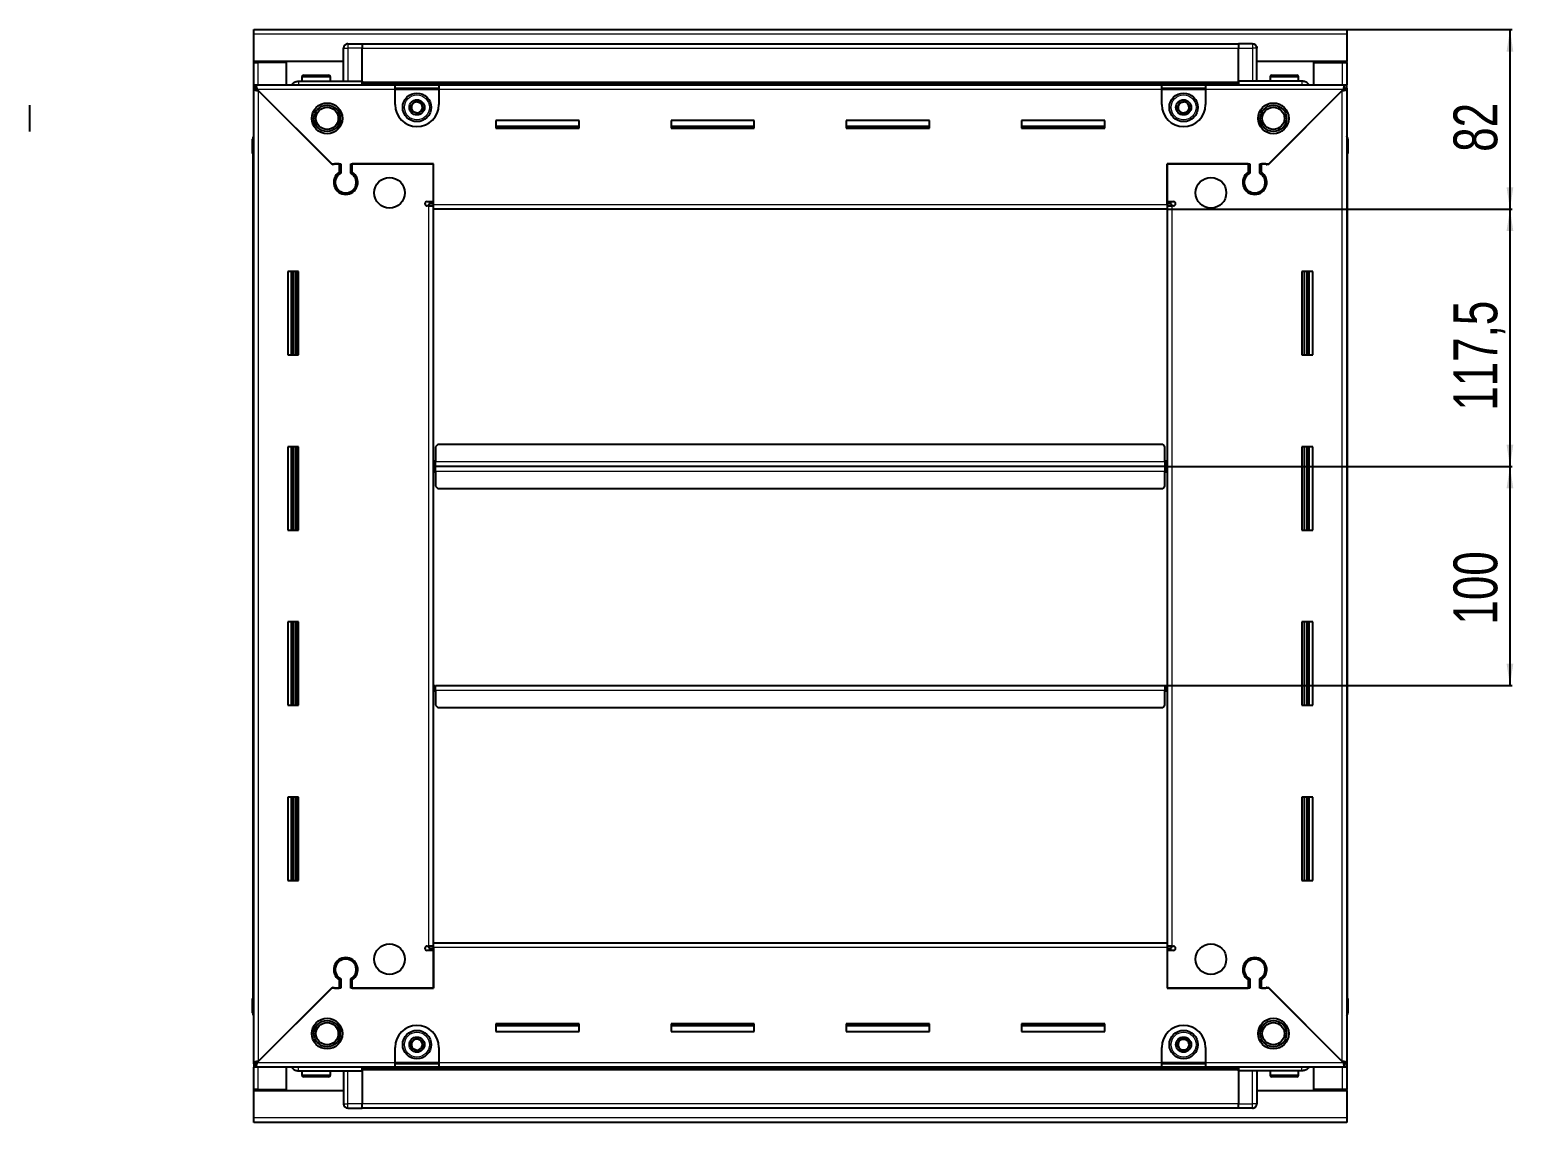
# Model space of a CAD drawing. Header units: millimetres. Extents: x 927 to 3943, y -869 to 1543.
# Drawn here: x 3266 to 3943, y 899 to 1398 of the extents above; entities that cross this region are included whole.
import ezdxf

# ---------------------------------------------------------------- set-up
doc = ezdxf.new("R2010")
doc.units = ezdxf.units.MM
doc.layers.add('FORMAT', color=7, linetype='Continuous')
doc.styles.add('SLDTEXTSTYLE0', font='TXT', dxfattribs={"width": 0.75})
doc.dimstyles.new('SLDDIMSTYLE0', dxfattribs={"dimtxt": 20, "dimasz": 10, "dimexe": 0, "dimexo": 0.0625, "dimgap": 5, "dimtad": 2, "dimdec": 1, "dimrnd": 1e-09, "dimzin": 12, "dimdsep": 46, "dimtxsty": 'SLDTEXTSTYLE0', "dimsah": 1, "dimcen": 0.09, "dimadec": 0, "dimazin": 3, "dimtfac": 1, "dimtofl": 0, "dimtmove": 0, "dimatfit": 3, "dimfxl": 0, "dimfrac": 2, "dimtolj": 1, "dimtzin": 12, "dimarcsym": 0})

# ---------------------------------------------------------------- blocks, each defined once
blk = doc.blocks.new('_D_5')
at = {"layer": 'FORMAT'}
for p, q in [((3867.37, 1397.66), (3942.86, 1397.66)), ((3941.86, 1397.66), (3941.86, 1315.66)), ((3785.37, 1315.66), (3942.86, 1315.66))]:
    blk.add_line(p, q, dxfattribs=at)
for points in [[(3941.86, 1397.66), (3940.32, 1387.66), (3943.4, 1387.66)], [(3941.86, 1315.66), (3943.4, 1325.66), (3940.32, 1325.66)]]:
    blk.add_solid(points, dxfattribs=at)
at = {"layer": 'FORMAT', "insert": (3916.08, 1341.88), "char_height": 20, "attachment_point": 1, "rotation": 90, "style": 'SLDTEXTSTYLE0'}
blk.add_mtext('82', dxfattribs=at)
blk = doc.blocks.new('_D_6')
at = {"layer": 'FORMAT'}
for p, q in [((3785.37, 1315.66), (3942.86, 1315.66)), ((3941.86, 1315.66), (3941.86, 1198.16)), ((3784.37, 1198.16), (3942.86, 1198.16))]:
    blk.add_line(p, q, dxfattribs=at)
for points in [[(3941.86, 1315.66), (3940.32, 1305.66), (3943.4, 1305.66)], [(3941.86, 1198.16), (3943.4, 1208.16), (3940.32, 1208.16)]]:
    blk.add_solid(points, dxfattribs=at)
at = {"layer": 'FORMAT', "insert": (3916.08, 1223.66), "char_height": 20, "attachment_point": 1, "rotation": 90, "style": 'SLDTEXTSTYLE0'}
blk.add_mtext('117,5', dxfattribs=at)
blk = doc.blocks.new('_D_7')
at = {"layer": 'FORMAT'}
for p, q in [((3784.37, 1198.16), (3942.86, 1198.16)), ((3941.86, 1198.16), (3941.86, 1098.16)), ((3784.37, 1098.16), (3942.86, 1098.16))]:
    blk.add_line(p, q, dxfattribs=at)
for points in [[(3941.86, 1198.16), (3940.32, 1188.16), (3943.4, 1188.16)], [(3941.86, 1098.16), (3943.4, 1108.16), (3940.32, 1108.16)]]:
    blk.add_solid(points, dxfattribs=at)
at = {"layer": 'FORMAT', "insert": (3916.08, 1125.99), "char_height": 20, "attachment_point": 1, "rotation": 90, "style": 'SLDTEXTSTYLE0'}
blk.add_mtext('100', dxfattribs=at)

msp = doc.modelspace()

# ---------------------------------------------------------------- linework, layer by layer
at = {"color": 7, "linetype": 'Continuous', "lineweight": 25}
for p, q in [((3368.36, 1395.56), (3368.36, 1397.66)), ((3368.36, 1397.66), (3867.36, 1397.66)), ((3368.36, 1383.16), (3368.36, 1395.56)), ((3867.36, 1397.66), (3867.36, 1395.56)), ((3867.36, 1395.56), (3867.36, 1383.16)), ((3409.36, 1374.16), (3409.36, 1389.16)), ((3410.04, 1390.66), (3410.04, 1390.66)), ((3411.36, 1391.16), (3417.86, 1391.16)), ((3411.36, 1391.16), (3417.86, 1391.16)), ((3417.86, 1391.16), (3417.86, 1391.16)), ((3417.86, 1391.16), (3417.86, 1391.16)), ((3417.86, 1391.16), (3417.86, 1389.16)), ((3817.86, 1391.01), (3417.86, 1391.01)), ((3417.86, 1374.16), (3417.86, 1389.16)), ((3817.86, 1391.16), (3817.86, 1391.16)), ((3824.36, 1391.16), (3817.86, 1391.16)), ((3824.36, 1391.16), (3817.86, 1391.16)), ((3817.86, 1391.16), (3817.86, 1389.16)), ((3817.86, 1374.16), (3817.86, 1389.16)), ((3826.36, 1389.16), (3826.36, 1389.16)), ((3826.36, 1374.16), (3826.36, 1389.16)), ((3409.36, 1383.16), (3368.36, 1383.16)), ((3368.36, 1382.66), (3368.36, 1383.16)), ((3368.36, 1382.66), (3370.46, 1382.66)), ((3368.36, 1372.41), (3368.36, 1382.66)), ((3369.86, 1382.66), (3369.86, 1383.16)), ((3383.36, 1382.66), (3370.46, 1382.66)), ((3383.36, 1372.41), (3383.36, 1382.66)), ((3867.36, 1383.16), (3826.36, 1383.16)), ((3852.36, 1372.41), (3852.36, 1382.66)), ((3852.36, 1382.66), (3865.26, 1382.66)), ((3865.26, 1382.66), (3867.36, 1382.66)), ((3865.86, 1382.66), (3865.86, 1383.16)), ((3867.36, 1382.66), (3867.36, 1383.16)), ((3867.36, 1382.66), (3867.36, 1372.41)), ((3390.36, 1376.06), (3390.36, 1374.16)), ((3391.16, 1376.86), (3402.56, 1376.86)), ((3403.36, 1374.16), (3403.36, 1376.06)), ((3832.36, 1376.06), (3832.36, 1374.16)), ((3833.16, 1376.86), (3844.56, 1376.86)), ((3845.36, 1374.16), (3845.36, 1376.06)), ((3368.36, 1370.91), (3368.36, 1372.41)), ((3368.36, 1372.41), (3369.36, 1372.41)), ((3368.36, 1370.41), (3368.36, 1370.91)), ((3368.36, 1370.91), (3369.36, 1370.91)), ((3368.36, 925.91), (3368.36, 1370.41)), ((3369.86, 1370.41), (3368.36, 1370.41)), ((3369.36, 1370.91), (3369.36, 1372.41)), ((3369.36, 1372.41), (3432.86, 1372.41)), ((3369.96, 1370.31), (3403.86, 1336.41)), ((3404.56, 1335.71), (3370.46, 1369.81)), ((3388.86, 1374.16), (3417.86, 1374.16)), ((3417.79, 1372.41), (3417.86, 1374.13)), ((3417.86, 1374.16), (3417.86, 1373.66)), ((3417.86, 1373.01), (3817.86, 1373.01)), ((3432.86, 1370.31), (3432.86, 1372.41)), ((3432.86, 1372.41), (3452.86, 1372.41)), ((3432.86, 1370.91), (3452.86, 1370.91)), ((3432.86, 1363.41), (3432.86, 1370.31)), ((3452.86, 1372.41), (3782.86, 1372.41)), ((3452.86, 1372.41), (3452.86, 1370.31)), ((3452.86, 1370.31), (3452.86, 1363.41)), ((3782.86, 1370.31), (3782.86, 1372.41)), ((3782.86, 1372.41), (3802.86, 1372.41)), ((3782.86, 1370.91), (3802.86, 1370.91)), ((3782.86, 1363.41), (3782.86, 1370.31)), ((3802.86, 1372.41), (3866.36, 1372.41)), ((3802.86, 1372.41), (3802.86, 1370.31)), ((3802.86, 1370.31), (3802.86, 1363.41)), ((3817.86, 1374.16), (3817.86, 1373.66)), ((3846.86, 1374.16), (3817.86, 1374.16)), ((3817.86, 1374.13), (3817.94, 1372.41)), ((3865.26, 1369.81), (3831.16, 1335.71)), ((3831.86, 1336.41), (3865.76, 1370.31)), ((3865.86, 1370.41), (3867.36, 1370.41)), ((3866.36, 1370.91), (3866.36, 1372.41)), ((3866.36, 1372.41), (3867.36, 1372.41)), ((3866.36, 1370.91), (3867.36, 1370.91)), ((3867.36, 1370.91), (3867.36, 1372.41)), ((3867.36, 1370.91), (3867.36, 1370.41)), ((3867.36, 1370.41), (3867.36, 925.91)), ((3266.07, 1351.16), (3266.07, 1363.16)), ((3516.86, 1356.16), (3478.86, 1356.16)), ((3478.86, 1356.16), (3478.86, 1352.66)), ((3516.86, 1352.66), (3516.86, 1356.16)), ((3596.86, 1356.16), (3558.86, 1356.16)), ((3558.86, 1356.16), (3558.86, 1352.66)), ((3596.86, 1352.66), (3596.86, 1356.16)), ((3676.86, 1356.16), (3638.86, 1356.16)), ((3638.86, 1356.16), (3638.86, 1352.66)), ((3676.86, 1352.66), (3676.86, 1356.16)), ((3756.86, 1356.16), (3718.86, 1356.16)), ((3718.86, 1356.16), (3718.86, 1352.66)), ((3756.86, 1352.66), (3756.86, 1356.16)), ((3516.86, 1353.41), (3478.86, 1353.41)), ((3478.86, 1352.66), (3516.86, 1352.66)), ((3596.86, 1353.41), (3558.86, 1353.41)), ((3558.86, 1352.66), (3596.86, 1352.66)), ((3676.86, 1353.41), (3638.86, 1353.41)), ((3638.86, 1352.66), (3676.86, 1352.66)), ((3756.86, 1353.41), (3718.86, 1353.41)), ((3718.86, 1352.66), (3756.86, 1352.66)), ((3867.36, 1348.98), (3867.36, 1348.98)), ((3367.86, 1347.66), (3367.86, 1341.16)), ((3367.86, 1341.16), (3367.86, 1347.66)), ((3367.86, 1341.16), (3367.86, 1341.16)), ((3368.36, 1341.16), (3367.86, 1341.16)), ((3368.01, 1341.16), (3368.01, 955.16)), ((3867.36, 1341.16), (3867.86, 1341.16)), ((3867.71, 955.16), (3867.71, 1341.16)), ((3867.86, 1347.66), (3867.86, 1341.16)), ((3867.86, 1341.16), (3867.86, 1347.66)), ((3867.86, 1341.16), (3867.86, 1341.16)), ((3867.86, 1341.16), (3867.86, 1341.16)), ((3403.86, 1336.41), (3408.06, 1336.41)), ((3405.26, 1336.41), (3404.56, 1335.71)), ((3407.36, 1336.41), (3405.26, 1336.41)), ((3407.36, 1336.41), (3407.36, 1332.52)), ((3408.06, 1336.41), (3408.06, 1332.12)), ((3412.66, 1336.41), (3450.36, 1336.41)), ((3412.66, 1332.12), (3412.66, 1336.41)), ((3413.36, 1332.52), (3413.36, 1336.41)), ((3450.36, 1336.41), (3413.36, 1336.41)), ((3450.36, 1317.76), (3450.36, 1336.41)), ((3450.36, 1319.16), (3450.36, 1336.41)), ((3785.36, 1336.41), (3823.06, 1336.41)), ((3785.36, 1317.76), (3785.36, 1336.41)), ((3785.36, 1336.41), (3785.36, 1319.16)), ((3822.36, 1336.41), (3785.36, 1336.41)), ((3822.36, 1336.41), (3822.36, 1332.52)), ((3823.06, 1336.41), (3823.06, 1332.12)), ((3827.66, 1336.41), (3831.86, 1336.41)), ((3827.66, 1332.12), (3827.66, 1336.41)), ((3830.46, 1336.41), (3828.36, 1336.41)), ((3828.36, 1332.52), (3828.36, 1336.41)), ((3831.16, 1335.71), (3830.46, 1336.41)), ((3408.36, 1323.55), (3408.36, 1322.79)), ((3827.36, 1323.55), (3827.36, 1322.79)), ((3447.51, 1319.16), (3450.36, 1319.16)), ((3448.26, 1317.16), (3447.51, 1317.16)), ((3448.26, 1317.16), (3450.36, 1317.16)), ((3450.36, 1318.16), (3448.36, 1318.16)), ((3448.36, 1318.16), (3448.36, 1317.16)), ((3450.36, 1315.66), (3450.36, 1317.76)), ((3785.36, 1315.66), (3450.36, 1315.66)), ((3450.36, 980.66), (3450.36, 1315.66)), ((3785.36, 1319.16), (3788.21, 1319.16)), ((3787.36, 1318.16), (3785.36, 1318.16)), ((3785.36, 1317.76), (3785.36, 1315.66)), ((3785.36, 1317.16), (3787.46, 1317.16)), ((3785.36, 1315.66), (3785.36, 980.66)), ((3787.36, 1317.16), (3787.36, 1318.16)), ((3788.21, 1317.16), (3787.46, 1317.16)), ((3388.86, 1287.16), (3383.86, 1287.16)), ((3383.86, 1287.16), (3383.86, 1249.16)), ((3386.01, 1249.16), (3386.01, 1287.16)), ((3387.8, 1249.16), (3387.8, 1287.16)), ((3387.84, 1249.16), (3387.84, 1287.16)), ((3388.86, 1249.16), (3388.86, 1287.16)), ((3846.86, 1287.16), (3846.86, 1249.16)), ((3851.86, 1287.16), (3846.86, 1287.16)), ((3847.88, 1287.16), (3847.88, 1249.16)), ((3847.92, 1287.16), (3847.92, 1249.16)), ((3849.71, 1287.16), (3849.71, 1249.16)), ((3851.86, 1249.16), (3851.86, 1287.16)), ((3383.86, 1249.16), (3388.86, 1249.16)), ((3846.86, 1249.16), (3851.86, 1249.16)), ((3388.86, 1207.16), (3383.86, 1207.16)), ((3383.86, 1207.16), (3383.86, 1169.16)), ((3386.01, 1169.16), (3386.01, 1207.16)), ((3387.8, 1169.16), (3387.8, 1207.16)), ((3387.84, 1169.16), (3387.84, 1207.16)), ((3388.86, 1169.16), (3388.86, 1207.16)), ((3452.36, 1208.16), (3451.36, 1207.16)), ((3451.36, 1207.16), (3451.36, 1200.26)), ((3783.36, 1208.16), (3452.36, 1208.16)), ((3784.36, 1207.16), (3783.36, 1208.16)), ((3784.36, 1200.26), (3784.36, 1207.16)), ((3846.86, 1207.16), (3846.86, 1169.16)), ((3851.86, 1207.16), (3846.86, 1207.16)), ((3847.88, 1207.16), (3847.88, 1169.16)), ((3847.92, 1207.16), (3847.92, 1169.16)), ((3849.71, 1207.16), (3849.71, 1169.16)), ((3851.86, 1169.16), (3851.86, 1207.16)), ((3451.36, 1201.01), (3451.11, 1201.01)), ((3451.11, 1201.01), (3451.11, 1198.16)), ((3451.36, 1198.16), (3451.36, 1200.26)), ((3784.61, 1201.01), (3784.36, 1201.01)), ((3784.36, 1200.26), (3784.36, 1198.16)), ((3784.61, 1198.16), (3784.61, 1201.01)), ((3451.11, 1198.16), (3450.36, 1198.16)), ((3451.11, 1198.16), (3451.11, 1195.31)), ((3451.11, 1195.31), (3451.36, 1195.31)), ((3784.36, 1198.16), (3451.36, 1198.16)), ((3451.36, 1196.06), (3451.36, 1198.16)), ((3451.36, 1196.06), (3451.36, 1189.16)), ((3784.36, 1198.16), (3784.36, 1196.06)), ((3784.36, 1189.16), (3784.36, 1196.06)), ((3784.36, 1195.31), (3784.61, 1195.31)), ((3785.36, 1198.16), (3784.61, 1198.16)), ((3784.61, 1195.31), (3784.61, 1198.16)), ((3451.36, 1189.16), (3452.36, 1188.16)), ((3452.36, 1188.16), (3783.36, 1188.16)), ((3783.36, 1188.16), (3784.36, 1189.16)), ((3383.86, 1169.16), (3388.86, 1169.16)), ((3846.86, 1169.16), (3851.86, 1169.16)), ((3388.86, 1127.16), (3383.86, 1127.16)), ((3383.86, 1127.16), (3383.86, 1089.16)), ((3386.01, 1089.16), (3386.01, 1127.16)), ((3387.8, 1089.16), (3387.8, 1127.16)), ((3387.84, 1089.16), (3387.84, 1127.16)), ((3388.86, 1089.16), (3388.86, 1127.16)), ((3846.86, 1127.16), (3846.86, 1089.16)), ((3851.86, 1127.16), (3846.86, 1127.16)), ((3847.88, 1127.16), (3847.88, 1089.16)), ((3847.92, 1127.16), (3847.92, 1089.16)), ((3849.71, 1127.16), (3849.71, 1089.16)), ((3851.86, 1089.16), (3851.86, 1127.16)), ((3450.36, 1098.16), (3451.11, 1098.16)), ((3451.11, 1098.16), (3451.11, 1095.31)), ((3451.36, 1098.16), (3784.36, 1098.16)), ((3451.36, 1096.06), (3451.36, 1098.16)), ((3784.36, 1098.16), (3784.36, 1096.06)), ((3784.61, 1095.31), (3784.61, 1098.16)), ((3784.61, 1098.16), (3785.36, 1098.16)), ((3451.11, 1095.31), (3451.36, 1095.31)), ((3451.36, 1096.06), (3451.36, 1089.16)), ((3784.36, 1089.16), (3784.36, 1096.06)), ((3784.36, 1095.31), (3784.61, 1095.31)), ((3383.86, 1089.16), (3388.86, 1089.16)), ((3451.36, 1089.16), (3452.36, 1088.16)), ((3452.36, 1088.16), (3783.36, 1088.16)), ((3783.36, 1088.16), (3784.36, 1089.16)), ((3846.86, 1089.16), (3851.86, 1089.16)), ((3388.86, 1047.16), (3383.86, 1047.16)), ((3383.86, 1047.16), (3383.86, 1009.16)), ((3386.01, 1009.16), (3386.01, 1047.16)), ((3387.8, 1009.16), (3387.8, 1047.16)), ((3387.84, 1009.16), (3387.84, 1047.16)), ((3388.86, 1009.16), (3388.86, 1047.16)), ((3846.86, 1047.16), (3846.86, 1009.16)), ((3851.86, 1047.16), (3846.86, 1047.16)), ((3847.88, 1047.16), (3847.88, 1009.16)), ((3847.92, 1047.16), (3847.92, 1009.16)), ((3849.71, 1047.16), (3849.71, 1009.16)), ((3851.86, 1009.16), (3851.86, 1047.16)), ((3383.86, 1009.16), (3388.86, 1009.16)), ((3846.86, 1009.16), (3851.86, 1009.16)), ((3447.51, 979.16), (3448.26, 979.16)), ((3450.36, 977.16), (3447.51, 977.16)), ((3450.36, 979.16), (3448.26, 979.16)), ((3448.36, 979.16), (3448.36, 978.16)), ((3448.36, 978.16), (3450.36, 978.16)), ((3450.36, 978.56), (3450.36, 980.66)), ((3450.36, 980.66), (3785.36, 980.66)), ((3450.36, 978.56), (3450.36, 959.91)), ((3450.36, 959.91), (3450.36, 977.16)), ((3785.36, 980.66), (3785.36, 978.56)), ((3787.46, 979.16), (3785.36, 979.16)), ((3785.36, 978.56), (3785.36, 959.91)), ((3785.36, 978.16), (3787.36, 978.16)), ((3785.36, 977.16), (3785.36, 959.91)), ((3788.21, 977.16), (3785.36, 977.16)), ((3787.36, 978.16), (3787.36, 979.16)), ((3787.46, 979.16), (3788.21, 979.16)), ((3408.36, 973.53), (3408.36, 972.77)), ((3827.36, 973.53), (3827.36, 972.77)), ((3407.36, 963.8), (3407.36, 959.91)), ((3408.06, 964.2), (3408.06, 959.91)), ((3412.66, 959.91), (3412.66, 964.2)), ((3413.36, 959.91), (3413.36, 963.8)), ((3822.36, 963.8), (3822.36, 959.91)), ((3823.06, 964.2), (3823.06, 959.91)), ((3827.66, 959.91), (3827.66, 964.2)), ((3828.36, 959.91), (3828.36, 963.8)), ((3367.86, 948.66), (3367.86, 955.16)), ((3367.86, 955.16), (3367.86, 955.16)), ((3367.86, 955.16), (3367.86, 955.16)), ((3367.86, 955.16), (3367.86, 948.66)), ((3368.36, 955.16), (3367.86, 955.16)), ((3403.86, 959.91), (3369.96, 926.01)), ((3370.46, 926.51), (3404.56, 960.61)), ((3408.06, 959.91), (3403.86, 959.91)), ((3404.56, 960.61), (3405.26, 959.91)), ((3405.26, 959.91), (3407.36, 959.91)), ((3450.36, 959.91), (3412.66, 959.91)), ((3413.36, 959.91), (3450.36, 959.91)), ((3823.06, 959.91), (3785.36, 959.91)), ((3785.36, 959.91), (3822.36, 959.91)), ((3831.86, 959.91), (3827.66, 959.91)), ((3828.36, 959.91), (3830.46, 959.91)), ((3830.46, 959.91), (3831.16, 960.61)), ((3831.16, 960.61), (3865.26, 926.51)), ((3865.76, 926.01), (3831.86, 959.91)), ((3867.36, 955.16), (3867.86, 955.16)), ((3867.86, 955.16), (3867.86, 955.16)), ((3867.86, 948.66), (3867.86, 955.16)), ((3867.86, 955.16), (3867.86, 948.66)), ((3368.36, 947.34), (3368.36, 947.34)), ((3516.86, 943.66), (3478.86, 943.66)), ((3478.86, 943.66), (3478.86, 940.16)), ((3478.86, 942.91), (3516.86, 942.91)), ((3516.86, 940.16), (3516.86, 943.66)), ((3596.86, 943.66), (3558.86, 943.66)), ((3558.86, 943.66), (3558.86, 940.16)), ((3558.86, 942.91), (3596.86, 942.91)), ((3596.86, 940.16), (3596.86, 943.66)), ((3676.86, 943.66), (3638.86, 943.66)), ((3638.86, 943.66), (3638.86, 940.16)), ((3638.86, 942.91), (3676.86, 942.91)), ((3676.86, 940.16), (3676.86, 943.66)), ((3756.86, 943.66), (3718.86, 943.66)), ((3718.86, 943.66), (3718.86, 940.16)), ((3718.86, 942.91), (3756.86, 942.91)), ((3756.86, 940.16), (3756.86, 943.66)), ((3478.86, 940.16), (3516.86, 940.16)), ((3558.86, 940.16), (3596.86, 940.16)), ((3638.86, 940.16), (3676.86, 940.16)), ((3718.86, 940.16), (3756.86, 940.16)), ((3432.86, 926.01), (3432.86, 932.91)), ((3452.86, 932.91), (3452.86, 926.01)), ((3782.86, 926.01), (3782.86, 932.91)), ((3802.86, 932.91), (3802.86, 926.01)), ((3368.36, 925.41), (3368.36, 925.91)), ((3369.86, 925.91), (3368.36, 925.91)), ((3368.36, 925.41), (3368.36, 923.91)), ((3369.36, 925.41), (3368.36, 925.41)), ((3368.36, 913.66), (3368.36, 923.91)), ((3369.36, 923.91), (3368.36, 923.91)), ((3369.36, 925.41), (3369.36, 923.91)), ((3432.86, 923.91), (3369.36, 923.91)), ((3383.36, 913.66), (3383.36, 923.91)), ((3388.86, 922.16), (3417.86, 922.16)), ((3390.36, 922.16), (3390.36, 920.26)), ((3403.36, 920.26), (3403.36, 922.16)), ((3409.36, 922.16), (3409.36, 907.16)), ((3417.86, 922.19), (3417.79, 923.91)), ((3817.86, 923.31), (3417.86, 923.31)), ((3417.86, 922.16), (3417.86, 922.66)), ((3417.86, 922.16), (3417.86, 907.16)), ((3432.86, 923.91), (3432.86, 926.01)), ((3452.86, 925.41), (3432.86, 925.41)), ((3452.86, 923.91), (3432.86, 923.91)), ((3452.86, 926.01), (3452.86, 923.91)), ((3782.86, 923.91), (3452.86, 923.91)), ((3782.86, 923.91), (3782.86, 926.01)), ((3802.86, 925.41), (3782.86, 925.41)), ((3802.86, 923.91), (3782.86, 923.91)), ((3802.86, 926.01), (3802.86, 923.91)), ((3866.36, 923.91), (3802.86, 923.91)), ((3817.94, 923.91), (3817.86, 922.19)), ((3817.86, 922.16), (3817.86, 922.66)), ((3846.86, 922.16), (3817.86, 922.16)), ((3817.86, 922.16), (3817.86, 907.16)), ((3826.36, 922.16), (3826.36, 907.16)), ((3832.36, 922.16), (3832.36, 920.26)), ((3845.36, 920.26), (3845.36, 922.16)), ((3852.36, 913.66), (3852.36, 923.91)), ((3865.86, 925.91), (3867.36, 925.91)), ((3866.36, 925.41), (3866.36, 923.91)), ((3867.36, 925.41), (3866.36, 925.41)), ((3867.36, 923.91), (3866.36, 923.91)), ((3867.36, 925.91), (3867.36, 925.41)), ((3867.36, 925.41), (3867.36, 923.91)), ((3867.36, 923.91), (3867.36, 913.66)), ((3394.94, 919.46), (3391.16, 919.46)), ((3402.56, 919.46), (3394.94, 919.46)), ((3840.15, 919.46), (3833.16, 919.46)), ((3844.56, 919.46), (3840.15, 919.46)), ((3370.46, 913.66), (3368.36, 913.66)), ((3368.36, 913.16), (3368.36, 913.66)), ((3368.36, 900.76), (3368.36, 913.16)), ((3368.36, 913.16), (3409.36, 913.16)), ((3369.86, 913.16), (3369.86, 913.66)), ((3370.46, 913.66), (3383.36, 913.66)), ((3826.36, 913.16), (3867.36, 913.16)), ((3865.26, 913.66), (3852.36, 913.66)), ((3867.36, 913.66), (3865.26, 913.66)), ((3865.86, 913.16), (3865.86, 913.66)), ((3867.36, 913.16), (3867.36, 913.66)), ((3867.36, 913.16), (3867.36, 900.76)), ((3409.36, 907.16), (3409.36, 907.16)), ((3411.36, 905.16), (3417.86, 905.16)), ((3411.36, 905.16), (3417.86, 905.16)), ((3417.86, 905.16), (3417.86, 907.16)), ((3417.86, 905.31), (3817.86, 905.31)), ((3417.86, 905.16), (3417.86, 905.16)), ((3817.86, 905.16), (3817.86, 907.16)), ((3824.36, 905.16), (3817.86, 905.16)), ((3817.86, 905.16), (3817.86, 905.16)), ((3817.86, 905.16), (3817.86, 905.16)), ((3824.36, 905.16), (3817.86, 905.16)), ((3825.68, 905.66), (3825.68, 905.66)), ((3368.36, 898.66), (3368.36, 900.76)), ((3867.36, 898.66), (3368.36, 898.66)), ((3867.36, 900.76), (3867.36, 898.66))]:
    msp.add_line(p, q, dxfattribs=at)
at = {"color": 8, "linetype": 'Continuous', "lineweight": 18}
for p, q in [((3867.36, 1395.56), (3368.36, 1395.56)), ((3409.36, 1389.16), (3411.36, 1389.16)), ((3411.36, 1391.16), (3411.36, 1389.16)), ((3411.36, 1389.16), (3411.36, 1374.16)), ((3417.86, 1389.16), (3411.36, 1389.16)), ((3817.86, 1389.01), (3417.86, 1389.01)), ((3817.86, 1389.16), (3824.36, 1389.16)), ((3824.36, 1391.16), (3824.36, 1389.16)), ((3824.36, 1389.16), (3824.36, 1374.16)), ((3826.36, 1389.16), (3824.36, 1389.16)), ((3370.46, 1382.66), (3370.46, 1383.16)), ((3370.46, 1372.41), (3370.46, 1382.66)), ((3865.26, 1383.16), (3865.26, 1382.66)), ((3865.26, 1382.66), (3865.26, 1372.41)), ((3390.36, 1376.06), (3403.36, 1376.06)), ((3832.36, 1376.06), (3845.36, 1376.06)), ((3432.86, 1370.31), (3369.96, 1370.31)), ((3370.46, 1369.81), (3370.46, 926.51)), ((3817.86, 1373.66), (3417.86, 1373.66)), ((3817.86, 1372.42), (3417.86, 1372.42)), ((3432.86, 1370.31), (3452.86, 1370.31)), ((3782.86, 1370.31), (3452.86, 1370.31)), ((3782.86, 1370.31), (3802.86, 1370.31)), ((3865.76, 1370.31), (3802.86, 1370.31)), ((3865.26, 926.51), (3865.26, 1369.81)), ((3368.36, 1347.66), (3367.86, 1347.66)), ((3867.36, 1347.66), (3867.86, 1347.66)), ((3448.26, 979.16), (3448.26, 1317.16)), ((3450.36, 1317.76), (3785.36, 1317.76)), ((3787.46, 1317.16), (3787.46, 979.16)), ((3385.36, 1287.16), (3385.36, 1249.16)), ((3386.6, 1287.16), (3386.6, 1249.16)), ((3849.13, 1249.16), (3849.13, 1287.16)), ((3850.36, 1249.16), (3850.36, 1287.16)), ((3385.36, 1207.16), (3385.36, 1169.16)), ((3386.6, 1207.16), (3386.6, 1169.16)), ((3849.13, 1169.16), (3849.13, 1207.16)), ((3850.36, 1169.16), (3850.36, 1207.16)), ((3784.36, 1200.26), (3451.36, 1200.26)), ((3451.36, 1196.06), (3784.36, 1196.06)), ((3385.36, 1127.16), (3385.36, 1089.16)), ((3386.6, 1127.16), (3386.6, 1089.16)), ((3849.13, 1089.16), (3849.13, 1127.16)), ((3850.36, 1089.16), (3850.36, 1127.16)), ((3451.36, 1096.06), (3784.36, 1096.06)), ((3385.36, 1047.16), (3385.36, 1009.16)), ((3386.6, 1047.16), (3386.6, 1009.16)), ((3849.13, 1009.16), (3849.13, 1047.16)), ((3850.36, 1009.16), (3850.36, 1047.16)), ((3785.36, 978.56), (3450.36, 978.56)), ((3368.36, 948.66), (3367.86, 948.66)), ((3867.36, 948.66), (3867.86, 948.66)), ((3369.96, 926.01), (3432.86, 926.01)), ((3370.46, 913.66), (3370.46, 923.91)), ((3411.36, 907.16), (3411.36, 922.16)), ((3417.86, 923.89), (3817.86, 923.89)), ((3417.86, 922.66), (3817.86, 922.66)), ((3452.86, 926.01), (3432.86, 926.01)), ((3452.86, 926.01), (3782.86, 926.01)), ((3802.86, 926.01), (3782.86, 926.01)), ((3802.86, 926.01), (3865.76, 926.01)), ((3824.36, 907.16), (3824.36, 922.16)), ((3865.26, 923.91), (3865.26, 913.66)), ((3394.67, 920.26), (3390.36, 920.26)), ((3403.36, 920.26), (3394.67, 920.26)), ((3840.34, 920.26), (3832.36, 920.26)), ((3845.36, 920.26), (3840.34, 920.26)), ((3370.46, 913.16), (3370.46, 913.66)), ((3865.26, 913.66), (3865.26, 913.16)), ((3409.36, 907.16), (3411.36, 907.16)), ((3417.86, 907.16), (3411.36, 907.16)), ((3411.36, 905.16), (3411.36, 907.16)), ((3417.86, 907.31), (3817.86, 907.31)), ((3817.86, 907.16), (3824.36, 907.16)), ((3826.36, 907.16), (3824.36, 907.16)), ((3824.36, 905.16), (3824.36, 907.16)), ((3867.36, 900.76), (3368.36, 900.76))]:
    msp.add_line(p, q, dxfattribs=at)
at = {"color": 7, "linetype": 'Continuous', "lineweight": 25, "flags": 128}
msp.add_lwpolyline([(3826.21, 1389.91), (3826.32, 1389.55), (3826.36, 1389.16)], dxfattribs=at)
at = {"color": 7, "linetype": 'Continuous', "lineweight": 25}
for centre, radius in [((3442.86, 1362.16), 6.5), ((3792.86, 1362.16), 6.5), ((3401.86, 1357.16), 7), ((3401.86, 1357.16), 6.03), ((3401.86, 1357.16), 5.1), ((3442.86, 1362.16), 3.46), ((3792.86, 1362.16), 3.46), ((3833.86, 1357.16), 7), ((3833.86, 1357.16), 6.03), ((3833.86, 1357.16), 5.1), ((3430.36, 1323.16), 7), ((3805.36, 1323.16), 7), ((3430.36, 973.16), 7), ((3805.36, 973.16), 7), ((3401.86, 939.16), 7), ((3401.86, 939.16), 6.03), ((3401.86, 939.16), 5.1), ((3833.86, 939.16), 7), ((3833.86, 939.16), 6.03), ((3833.86, 939.16), 5.1), ((3442.86, 934.16), 6.5), ((3442.86, 934.16), 3.46), ((3792.86, 934.16), 6.5), ((3792.86, 934.16), 3.46)]:
    msp.add_circle(centre, radius, dxfattribs=at)
at = {"color": 8, "linetype": 'Continuous', "lineweight": 18}
for centre in [(3442.86, 1362.16), (3792.86, 1362.16), (3442.86, 934.16), (3792.86, 934.16)]:
    msp.add_circle(centre, 5.7, dxfattribs=at)
at = {"color": 7, "linetype": 'Continuous', "lineweight": 25}
for centre, radius, start, end in [((3411.36, 1389.16), 2, 90, 180), ((3411.36, 1389.16), 2, 123.94202, 131.40962), ((3411.36, 1389.16), 2, 90, 108.58003), ((3824.36, 1389.16), 2, 0, 90), ((3391.16, 1376.06), 0.8, 90, 180), ((3402.56, 1376.06), 0.8, 0, 90), ((3833.16, 1376.06), 0.8, 90, 180), ((3844.56, 1376.06), 0.8, 0, 90), ((3409.16, 1374.36), 0.2, 270, 0), ((3826.56, 1374.36), 0.2, 180, 270), ((3442.86, 1363.41), 10, 180, 270), ((3442.86, 1362.16), 2.5, 134.01559, 194.01559), ((3442.86, 1362.16), 2.5, 194.01559, 254.01559), ((3442.86, 1362.16), 2.5, 74.01559, 134.01559), ((3442.86, 1363.41), 10, 270, 0), ((3442.86, 1362.16), 2.5, 14.01559, 74.01559), ((3442.86, 1362.16), 2.5, 314.01559, 14.01559), ((3792.86, 1363.41), 10, 180, 270), ((3792.86, 1362.16), 2.5, 160.11158, 220.11158), ((3792.86, 1362.16), 2.5, 100.11158, 160.11158), ((3792.86, 1362.16), 2.5, 40.11158, 100.11158), ((3792.86, 1363.41), 10, 270, 0), ((3792.86, 1362.16), 2.5, 340.11158, 40.11158), ((3442.86, 1362.16), 2.5, 254.01559, 314.01559), ((3792.86, 1362.16), 2.5, 220.11158, 280.11158), ((3792.86, 1362.16), 2.5, 280.11158, 340.11158), ((3369.86, 1347.66), 2, 138.59038, 180), ((3865.86, 1347.66), 2, 33.94202, 41.40962), ((3865.86, 1347.66), 2, 0, 41.40962), ((3865.86, 1347.66), 2, 360, 18.58003), ((3410.36, 1327.91), 5.5, 123.05573, 56.94427), ((3410.36, 1327.91), 4.8, 118.63099, 61.36901), ((3825.36, 1327.91), 5.5, 123.05573, 56.94427), ((3825.36, 1327.91), 4.8, 118.63099, 61.36901), ((3447.51, 1318.16), 1, 90, 270), ((3788.21, 1318.16), 1, 270, 90), ((3447.51, 978.16), 1, 90, 270), ((3788.21, 978.16), 1, 270, 90), ((3410.36, 968.41), 5.5, 303.05573, 236.94427), ((3410.36, 968.41), 4.8, 298.63099, 241.36901), ((3825.36, 968.41), 5.5, 303.05573, 236.94427), ((3825.36, 968.41), 4.8, 298.63099, 241.36901), ((3369.86, 948.66), 2, 180, 198.58003), ((3369.86, 948.66), 2, 180, 221.40962), ((3865.86, 948.66), 2, 318.59038, 0), ((3369.86, 948.66), 2, 213.94202, 221.40962), ((3442.86, 932.91), 10, 90, 180), ((3442.86, 932.91), 10, 0, 90), ((3792.86, 932.91), 10, 90, 180), ((3792.86, 932.91), 10, 0, 90), ((3442.86, 934.16), 2.5, 127.47401, 187.47401), ((3442.86, 934.16), 2.5, 67.47401, 127.47401), ((3442.86, 934.16), 2.5, 7.47401, 67.47401), ((3792.86, 934.16), 2.5, 147.04236, 207.04236), ((3792.86, 934.16), 2.5, 87.04236, 147.04236), ((3792.86, 934.16), 2.5, 27.04236, 87.04236), ((3792.86, 934.16), 2.5, 327.04236, 27.04236), ((3442.86, 934.16), 2.5, 187.47401, 247.47401), ((3442.86, 934.16), 2.5, 247.47401, 307.47401), ((3442.86, 934.16), 2.5, 307.47401, 7.47401), ((3792.86, 934.16), 2.5, 207.04236, 267.04236), ((3792.86, 934.16), 2.5, 267.04236, 327.04236), ((3409.16, 921.96), 0.2, 0, 90), ((3826.56, 921.96), 0.2, 90, 180), ((3391.16, 920.26), 0.8, 180, 270), ((3402.56, 920.26), 0.8, 270, 360), ((3833.16, 920.26), 0.8, 180, 270), ((3844.56, 920.26), 0.8, 270, 360), ((3411.36, 907.16), 2, 180, 270), ((3824.36, 907.16), 2, 270, 0), ((3824.36, 907.16), 2, 270, 288.58003), ((3824.36, 907.16), 2, 303.94202, 311.40962)]:
    msp.add_arc(centre, radius, start, end, dxfattribs=at)
for points, knots in [([(3368.36, 1370.41), (3368.39, 1370.36), (3368.44, 1370.27), (3368.83, 1370.14), (3369.39, 1370.01), (3369.97, 1369.9), (3370.34, 1369.83), (3370.46, 1369.81)], [0, 0, 0, 0, 0.230255, 0.448522, 0.666786, 0.88505, 1, 1, 1, 1]), ([(3369.96, 1370.31), (3369.91, 1370.56), (3369.83, 1371.06), (3369.69, 1371.7), (3369.56, 1372.16), (3369.45, 1372.38), (3369.38, 1372.4), (3369.36, 1372.41)], [0, 0, 0, 0, 0.230255, 0.448522, 0.666786, 0.88505, 1, 1, 1, 1]), ([(3385.65, 1372.41), (3385.77, 1372.61), (3386.15, 1373.26), (3387.31, 1373.97), (3388.34, 1374.09), (3388.86, 1374.16)], [0, 0, 0, 0, 0.18225, 0.591125, 1, 1, 1, 1]), ([(3417.86, 1374.16), (3417.86, 1374.12), (3417.86, 1374.05), (3417.86, 1373.43), (3417.86, 1372.87), (3417.86, 1372.49), (3417.86, 1372.48)], [0, 0, 0, 0, 0.330266, 0.660532, 0.990799, 1, 1, 1, 1]), ([(3817.86, 1374.16), (3817.86, 1374.12), (3817.86, 1374.05), (3817.86, 1373.43), (3817.86, 1372.87), (3817.86, 1372.49), (3817.86, 1372.48)], [0, 0, 0, 0, 0.330266, 0.660532, 0.990799, 1, 1, 1, 1]), ([(3850.08, 1372.41), (3849.96, 1372.61), (3849.57, 1373.26), (3848.41, 1373.97), (3847.38, 1374.09), (3846.86, 1374.16)], [0, 0, 0, 0, 0.18225, 0.591125, 1, 1, 1, 1]), ([(3865.26, 1369.81), (3865.51, 1369.85), (3866.01, 1369.94), (3866.65, 1370.08), (3867.11, 1370.21), (3867.33, 1370.32), (3867.35, 1370.39), (3867.36, 1370.41)], [0, 0, 0, 0, 0.230255, 0.448522, 0.666786, 0.88505, 1, 1, 1, 1]), ([(3866.36, 1372.41), (3866.31, 1372.38), (3866.23, 1372.33), (3866.09, 1371.94), (3865.96, 1371.38), (3865.85, 1370.8), (3865.78, 1370.43), (3865.76, 1370.31)], [0, 0, 0, 0, 0.230255, 0.448522, 0.666786, 0.88505, 1, 1, 1, 1]), ([(3440.09, 1362.95), (3440.46, 1363.31), (3441.15, 1363.98), (3441.84, 1364.65), (3442.16, 1364.96)], [0, 0, 0, 0, 0.534686, 1, 1, 1, 1]), ([(3440.79, 1360.15), (3440.7, 1360.49), (3440.5, 1361.29), (3440.26, 1362.25), (3440.12, 1362.83), (3440.09, 1362.95)], [0, 0, 0, 0, 0.3629006, 0.8668753, 1, 1, 1, 1]), ([(3442.16, 1364.96), (3442.66, 1364.82), (3443.59, 1364.55), (3444.51, 1364.29), (3444.94, 1364.16)], [0, 0, 0, 0, 0.5346859, 1, 1, 1, 1]), ([(3444.94, 1364.16), (3444.97, 1364.04), (3445.11, 1363.46), (3445.35, 1362.5), (3445.55, 1361.7), (3445.64, 1361.36)], [0, 0, 0, 0, 0.133125, 0.637099, 1, 1, 1, 1]), ([(3790.02, 1361.65), (3790.06, 1361.77), (3790.27, 1362.33), (3790.6, 1363.27), (3790.88, 1364.04), (3791, 1364.37)], [0, 0, 0, 0, 0.133125, 0.637099, 1, 1, 1, 1]), ([(3791.88, 1359.44), (3791.55, 1359.84), (3790.93, 1360.58), (3790.31, 1361.31), (3790.02, 1361.65)], [0, 0, 0, 0, 0.534686, 1, 1, 1, 1]), ([(3791, 1364.37), (3791.51, 1364.46), (3792.46, 1364.63), (3793.4, 1364.79), (3793.84, 1364.87)], [0, 0, 0, 0, 0.534686, 1, 1, 1, 1]), ([(3793.84, 1364.87), (3794.18, 1364.48), (3794.8, 1363.74), (3795.42, 1363.01), (3795.7, 1362.67)], [0, 0, 0, 0, 0.534686, 1, 1, 1, 1]), ([(3795.7, 1362.67), (3795.59, 1362.34), (3795.31, 1361.57), (3794.97, 1360.63), (3794.76, 1360.07), (3794.72, 1359.95)], [0, 0, 0, 0, 0.362901, 0.866875, 1, 1, 1, 1]), ([(3443.56, 1359.36), (3443.06, 1359.5), (3442.14, 1359.77), (3441.21, 1360.03), (3440.79, 1360.15)], [0, 0, 0, 0, 0.534686, 1, 1, 1, 1]), ([(3445.64, 1361.36), (3445.27, 1361.01), (3444.57, 1360.34), (3443.88, 1359.67), (3443.56, 1359.36)], [0, 0, 0, 0, 0.534686, 1, 1, 1, 1]), ([(3794.72, 1359.95), (3794.21, 1359.86), (3793.26, 1359.69), (3792.32, 1359.52), (3791.88, 1359.44)], [0, 0, 0, 0, 0.534686, 1, 1, 1, 1]), ([(3440.19, 935.26), (3440.29, 935.34), (3440.77, 935.7), (3441.56, 936.31), (3442.21, 936.81), (3442.49, 937.02)], [0, 0, 0, 0, 0.133125, 0.637099, 1, 1, 1, 1]), ([(3440.57, 932.4), (3440.5, 932.91), (3440.38, 933.87), (3440.25, 934.82), (3440.19, 935.26)], [0, 0, 0, 0, 0.534686, 1, 1, 1, 1]), ([(3442.49, 937.02), (3442.96, 936.82), (3443.85, 936.45), (3444.74, 936.09), (3445.15, 935.91)], [0, 0, 0, 0, 0.534686, 1, 1, 1, 1]), ([(3445.15, 935.91), (3445.22, 935.4), (3445.34, 934.45), (3445.47, 933.5), (3445.53, 933.05)], [0, 0, 0, 0, 0.534686, 1, 1, 1, 1]), ([(3789.98, 934.31), (3790.26, 934.74), (3790.78, 935.55), (3791.31, 936.36), (3791.55, 936.73)], [0, 0, 0, 0, 0.534686, 1, 1, 1, 1]), ([(3791.55, 936.73), (3791.67, 936.72), (3792.27, 936.69), (3793.27, 936.64), (3794.09, 936.6), (3794.43, 936.58)], [0, 0, 0, 0, 0.133125, 0.637099, 1, 1, 1, 1]), ([(3794.43, 936.58), (3794.67, 936.12), (3795.1, 935.26), (3795.54, 934.41), (3795.74, 934.01)], [0, 0, 0, 0, 0.534686, 1, 1, 1, 1]), ([(3443.24, 931.3), (3442.76, 931.49), (3441.87, 931.86), (3440.98, 932.23), (3440.57, 932.4)], [0, 0, 0, 0, 0.534686, 1, 1, 1, 1]), ([(3445.53, 933.05), (3445.25, 932.84), (3444.6, 932.34), (3443.81, 931.74), (3443.34, 931.37), (3443.24, 931.3)], [0, 0, 0, 0, 0.362901, 0.866875, 1, 1, 1, 1]), ([(3791.29, 931.74), (3791.06, 932.2), (3790.62, 933.05), (3790.18, 933.91), (3789.98, 934.31)], [0, 0, 0, 0, 0.534686, 1, 1, 1, 1]), ([(3794.17, 931.59), (3793.83, 931.61), (3793.01, 931.65), (3792.01, 931.7), (3791.42, 931.73), (3791.29, 931.74)], [0, 0, 0, 0, 0.362901, 0.866875, 1, 1, 1, 1]), ([(3795.74, 934.01), (3795.46, 933.58), (3794.94, 932.77), (3794.42, 931.96), (3794.17, 931.59)], [0, 0, 0, 0, 0.534686, 1, 1, 1, 1]), ([(3370.46, 926.51), (3370.21, 926.46), (3369.71, 926.37), (3369.07, 926.24), (3368.61, 926.11), (3368.39, 926), (3368.37, 925.93), (3368.36, 925.91)], [0, 0, 0, 0, 0.230255, 0.448522, 0.666786, 0.88505, 1, 1, 1, 1]), ([(3369.36, 923.91), (3369.41, 923.94), (3369.5, 923.99), (3369.63, 924.38), (3369.76, 924.94), (3369.87, 925.52), (3369.94, 925.88), (3369.96, 926.01)], [0, 0, 0, 0, 0.230255, 0.448522, 0.666786, 0.88505, 1, 1, 1, 1]), ([(3385.65, 923.91), (3385.77, 923.71), (3386.15, 923.06), (3387.31, 922.35), (3388.34, 922.22), (3388.86, 922.16)], [0, 0, 0, 0, 0.18225, 0.591125, 1, 1, 1, 1]), ([(3417.86, 922.16), (3417.86, 922.2), (3417.86, 922.27), (3417.86, 922.89), (3417.86, 923.47), (3417.86, 923.87), (3417.86, 923.91)], [0, 0, 0, 0, 0.32291, 0.645819, 0.968729, 1, 1, 1, 1]), ([(3817.86, 922.16), (3817.86, 922.2), (3817.86, 922.27), (3817.86, 922.89), (3817.86, 923.45), (3817.86, 923.82), (3817.86, 923.83)], [0, 0, 0, 0, 0.330267, 0.660534, 0.990802, 1, 1, 1, 1]), ([(3850.08, 923.91), (3849.96, 923.71), (3849.57, 923.06), (3848.41, 922.35), (3847.38, 922.22), (3846.86, 922.16)], [0, 0, 0, 0, 0.18225, 0.591125, 1, 1, 1, 1]), ([(3867.36, 925.91), (3867.33, 925.95), (3867.28, 926.04), (3866.89, 926.18), (3866.33, 926.31), (3865.75, 926.42), (3865.39, 926.49), (3865.26, 926.51)], [0, 0, 0, 0, 0.2302553, 0.4485219, 0.6667858, 0.8850496, 1, 1, 1, 1]), ([(3865.76, 926.01), (3865.81, 925.76), (3865.9, 925.26), (3866.03, 924.62), (3866.16, 924.16), (3866.27, 923.94), (3866.34, 923.92), (3866.36, 923.91)], [0, 0, 0, 0, 0.230255, 0.448522, 0.666786, 0.88505, 1, 1, 1, 1])]:
    msp.add_open_spline(points, degree=3, knots=knots, dxfattribs=at)
for points in [[(3369.96, 1370.31), (3369.91, 1370.39), (3369.81, 1370.54), (3369.66, 1370.74), (3369.51, 1370.88), (3369.41, 1370.9), (3369.36, 1370.91)], [(3369.86, 1370.41), (3369.87, 1370.36), (3369.89, 1370.26), (3370.03, 1370.11), (3370.23, 1369.96), (3370.38, 1369.86), (3370.46, 1369.81)], [(3865.26, 1369.81), (3865.34, 1369.86), (3865.5, 1369.96), (3865.7, 1370.11), (3865.83, 1370.26), (3865.85, 1370.36), (3865.86, 1370.41)], [(3866.36, 1370.91), (3866.31, 1370.9), (3866.21, 1370.88), (3866.06, 1370.74), (3865.91, 1370.54), (3865.81, 1370.39), (3865.76, 1370.31)], [(3369.36, 925.41), (3369.41, 925.42), (3369.51, 925.44), (3369.66, 925.57), (3369.81, 925.77), (3369.91, 925.93), (3369.96, 926.01)], [(3370.46, 926.51), (3370.38, 926.46), (3370.23, 926.36), (3370.03, 926.21), (3369.89, 926.06), (3369.87, 925.96), (3369.86, 925.91)], [(3865.86, 925.91), (3865.85, 925.96), (3865.83, 926.06), (3865.7, 926.21), (3865.5, 926.36), (3865.34, 926.46), (3865.26, 926.51)], [(3865.76, 926.01), (3865.81, 925.93), (3865.91, 925.77), (3866.06, 925.57), (3866.21, 925.44), (3866.31, 925.42), (3866.36, 925.41)]]:
    msp.add_open_spline(points, degree=3, dxfattribs=at)
at = {"color": 8, "linetype": 'Continuous', "lineweight": 18}
for points, knots in [([(3388.86, 1374.16), (3388.86, 1374.11), (3388.86, 1374.04), (3388.86, 1373.6), (3388.86, 1373.15), (3388.86, 1372.74), (3388.86, 1372.46), (3388.86, 1372.41)], [0, 0, 0, 0, 0.3597529, 0.5534142, 0.7511852, 0.9489563, 1, 1, 1, 1]), ([(3846.86, 1374.16), (3846.86, 1374.11), (3846.86, 1374.04), (3846.86, 1373.6), (3846.86, 1373.15), (3846.86, 1372.74), (3846.86, 1372.46), (3846.86, 1372.41)], [0, 0, 0, 0, 0.359753, 0.553414, 0.751185, 0.948956, 1, 1, 1, 1]), ([(3388.86, 922.16), (3388.86, 922.21), (3388.86, 922.28), (3388.86, 922.71), (3388.86, 923.17), (3388.86, 923.58), (3388.86, 923.85), (3388.86, 923.91)], [0, 0, 0, 0, 0.359753, 0.553414, 0.751185, 0.948956, 1, 1, 1, 1]), ([(3846.86, 922.16), (3846.86, 922.21), (3846.86, 922.28), (3846.86, 922.71), (3846.86, 923.17), (3846.86, 923.58), (3846.86, 923.85), (3846.86, 923.91)], [0, 0, 0, 0, 0.359753, 0.553414, 0.751185, 0.948956, 1, 1, 1, 1])]:
    msp.add_open_spline(points, degree=3, knots=knots, dxfattribs=at)

# ---------------------------------------------------------------- dimensions: what is measured, and where the dimension line sits
at = {"layer": 'FORMAT'}
for base, p1, p2, picture, middle in [((3941.86, 1315.66), (3867.36, 1397.66), (3785.36, 1315.66), '_D_5', (3941.86, 1356.66)), ((3941.86, 1198.16), (3785.36, 1315.66), (3784.36, 1198.16), '_D_6', (3941.86, 1256.91)), ((3941.86, 1098.16), (3784.36, 1198.16), (3784.36, 1098.16), '_D_7', (3941.86, 1148.16))]:
    dim = msp.add_linear_dim(base=base, p1=p1, p2=p2, angle=90, dimstyle='SLDDIMSTYLE0', dxfattribs=at)
    dim.commit()
    dim.dimension.update_dxf_attribs({"geometry": picture, "text_midpoint": middle, "dimtype": 160})

doc.saveas('drawing.dxf')
